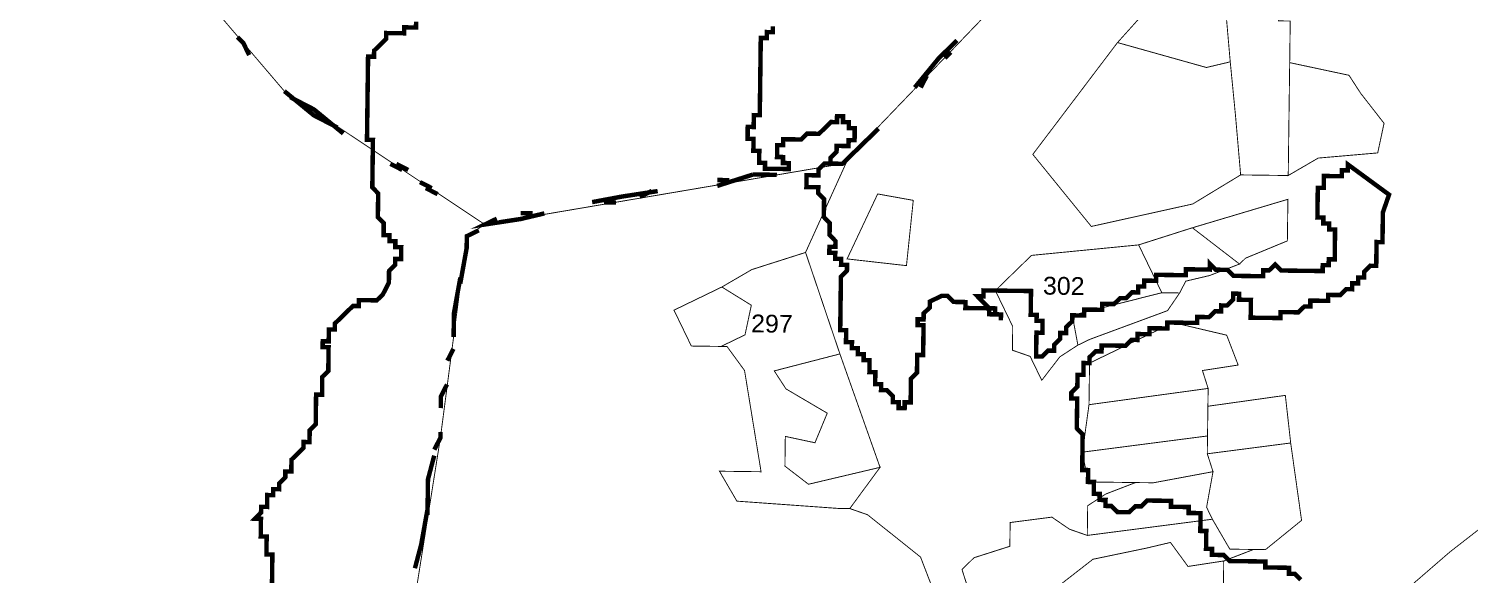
# Model space of a CAD drawing. Header units: metres. Extents: x 259278 to 277237, y 2171369 to 2185379.
# Drawn here: x 265982 to 266943, y 2172185 to 2172549 of the extents above; entities that cross this region are included whole.
import ezdxf

# ---------------------------------------------------------------- set-up
doc = ezdxf.new("R2010")
doc.units = ezdxf.units.M
doc.header["$MEASUREMENT"] = 0
for name, color, linetype in [('HAZARDS LINE', 1, 'Continuous'), ('SURVEY NO.', 7, 'Continuous'), ('SURVEY PLOT BOUNDARY', 35, 'Continuous'), ('VILLAGE BOUNDARY', 212, 'Continuous')]:
    doc.layers.add(name, color=color, linetype=linetype)
doc.styles.add('PDF Arial', font='arial.ttf')

msp = doc.modelspace()

# ---------------------------------------------------------------- linework, layer by layer
at = {"layer": 'HAZARDS LINE', "lineweight": 18, "const_width": 2.97}
for points in [[(266240.4, 2172553.66), (266240.35, 2172549.69), (266236.39, 2172549.75), (266232.42, 2172549.8), (266232.37, 2172545.83), (266228.41, 2172545.88), (266224.44, 2172545.94), (266220.48, 2172545.99), (266220.43, 2172542.02), (266216.41, 2172538.11), (266212.39, 2172534.2), (266212.34, 2172530.23), (266208.38, 2172530.28), (266207.66, 2172474.78), (266211.62, 2172474.72), (266211.21, 2172443.01), (266215.12, 2172438.99), (266214.91, 2172423.13), (266218.83, 2172419.11), (266218.72, 2172411.18), (266222.69, 2172411.13), (266222.64, 2172407.17), (266226.6, 2172407.12), (266226.55, 2172403.15), (266230.51, 2172403.1), (266230.41, 2172395.17), (266226.45, 2172395.22), (266226.39, 2172391.26), (266222.38, 2172387.34), (266222.27, 2172379.41), (266218.21, 2172371.54), (266214.19, 2172367.62), (266202.3, 2172367.78), (266202.25, 2172363.81), (266198.28, 2172363.86), (266194.27, 2172359.95), (266190.25, 2172356.04), (266186.24, 2172352.13), (266186.18, 2172348.16), (266182.22, 2172348.21), (266182.12, 2172340.28), (266178.15, 2172340.33), (266178.1, 2172336.37), (266182.07, 2172336.32), (266181.86, 2172320.46), (266177.84, 2172316.55), (266177.69, 2172304.65), (266173.72, 2172304.7), (266173.47, 2172284.88), (266169.45, 2172280.97), (266169.35, 2172273.04), (266165.38, 2172273.09), (266165.33, 2172269.12), (266161.32, 2172265.21), (266157.3, 2172261.3), (266157.2, 2172253.37), (266153.23, 2172253.42), (266153.18, 2172249.45), (266149.17, 2172245.54), (266149.11, 2172241.57), (266145.15, 2172241.63), (266145.1, 2172237.66), (266141.13, 2172237.71), (266141.03, 2172229.78), (266137.07, 2172229.84), (266137.01, 2172225.87), (266133, 2172221.96), (266136.96, 2172221.91), (266136.81, 2172210.01), (266140.77, 2172209.96), (266140.62, 2172198.07), (266144.58, 2172198.01), (266144.27, 2172174.22)], [(266830.28, 2172181.16), (266826.37, 2172185.17), (266822.4, 2172185.23), (266822.46, 2172189.19), (266818.49, 2172189.24), (266814.53, 2172189.29), (266810.56, 2172189.35), (266806.6, 2172189.4), (266806.65, 2172193.36), (266802.69, 2172193.41), (266798.72, 2172193.47), (266794.76, 2172193.52), (266790.79, 2172193.57), (266786.83, 2172193.62), (266782.87, 2172193.67), (266778.95, 2172197.69), (266774.99, 2172197.74), (266771.03, 2172197.79), (266771.08, 2172201.76), (266767.11, 2172201.81), (266767.16, 2172205.77), (266767.22, 2172209.74), (266767.27, 2172213.7), (266763.3, 2172213.75), (266763.35, 2172217.72), (266763.41, 2172221.68), (266763.46, 2172225.65), (266759.49, 2172225.7), (266755.53, 2172225.75), (266755.58, 2172229.72), (266751.62, 2172229.77), (266747.65, 2172229.82), (266743.69, 2172229.87), (266743.74, 2172233.84), (266739.78, 2172233.89), (266735.81, 2172233.94), (266731.85, 2172233.99), (266727.88, 2172234.04), (266723.87, 2172230.13), (266719.9, 2172230.18), (266715.89, 2172226.27), (266711.92, 2172226.32), (266707.96, 2172226.37), (266704.05, 2172230.39), (266700.08, 2172230.44), (266700.13, 2172234.4), (266696.17, 2172234.46), (266696.22, 2172238.42), (266692.26, 2172238.47), (266692.31, 2172242.44), (266692.36, 2172246.4), (266688.4, 2172246.45), (266688.45, 2172250.42), (266688.5, 2172254.38), (266684.54, 2172254.43), (266684.59, 2172258.4), (266684.64, 2172262.36), (266684.69, 2172266.33), (266684.74, 2172270.29), (266684.79, 2172274.26), (266684.85, 2172278.22), (266680.93, 2172282.24), (266680.98, 2172286.2), (266681.04, 2172290.17), (266681.09, 2172294.13), (266681.14, 2172298.1), (266681.19, 2172302.06), (266677.23, 2172302.11), (266677.28, 2172306.08), (266681.29, 2172309.99), (266681.35, 2172313.96), (266681.4, 2172317.92), (266685.36, 2172317.87), (266685.41, 2172321.84), (266685.46, 2172325.8), (266689.43, 2172325.75), (266689.48, 2172329.71), (266693.5, 2172333.63), (266697.46, 2172333.58), (266697.51, 2172337.54), (266701.48, 2172337.49), (266705.44, 2172337.44), (266709.4, 2172337.39), (266713.37, 2172337.33), (266717.38, 2172341.25), (266721.35, 2172341.2), (266721.4, 2172345.16), (266725.36, 2172345.11), (266729.33, 2172345.06), (266729.38, 2172349.02), (266733.34, 2172348.97), (266737.31, 2172348.92), (266741.27, 2172348.87), (266741.32, 2172352.83), (266745.29, 2172352.78), (266749.25, 2172352.73), (266753.22, 2172352.68), (266757.18, 2172352.63), (266761.15, 2172352.57), (266761.2, 2172356.54), (266765.16, 2172356.49), (266769.12, 2172356.44), (266773.14, 2172360.35), (266777.1, 2172360.3), (266777.16, 2172364.26), (266781.12, 2172364.21), (266785.14, 2172368.12), (266785.19, 2172372.09), (266789.15, 2172372.04), (266789.1, 2172368.07), (266793.06, 2172368.02), (266797.03, 2172367.97), (266796.98, 2172364), (266796.93, 2172360.04), (266796.87, 2172356.07), (266800.84, 2172356.02), (266804.8, 2172355.97), (266808.77, 2172355.92), (266812.73, 2172355.87), (266816.7, 2172355.82), (266816.75, 2172359.78), (266820.71, 2172359.73), (266824.68, 2172359.68), (266828.64, 2172359.63), (266832.66, 2172363.54), (266836.62, 2172363.49), (266836.67, 2172367.45), (266840.63, 2172367.4), (266844.6, 2172367.35), (266848.56, 2172367.3), (266848.61, 2172371.26), (266852.58, 2172371.21), (266856.54, 2172371.16), (266860.56, 2172375.07), (266864.52, 2172375.02), (266864.57, 2172378.99), (266868.54, 2172378.93), (266868.59, 2172382.9), (266872.55, 2172382.85), (266872.61, 2172386.81), (266876.62, 2172390.73), (266880.59, 2172390.67), (266880.64, 2172394.64), (266880.69, 2172398.6), (266880.74, 2172402.57), (266880.79, 2172406.53), (266884.76, 2172406.48), (266884.81, 2172410.45), (266884.86, 2172414.41), (266884.91, 2172418.38), (266884.96, 2172422.34), (266885.01, 2172426.31), (266889.13, 2172438.15), (266861.64, 2172458.33), (266861.59, 2172454.37), (266857.63, 2172454.42), (266857.58, 2172450.46), (266853.61, 2172450.51), (266849.65, 2172450.56), (266845.68, 2172450.61), (266845.63, 2172446.65), (266845.58, 2172442.68), (266841.62, 2172442.73), (266841.56, 2172438.77), (266841.51, 2172434.8), (266841.46, 2172430.84), (266841.41, 2172426.87), (266841.36, 2172422.91), (266845.32, 2172422.86), (266845.27, 2172418.89), (266849.23, 2172418.84), (266849.18, 2172414.88), (266853.15, 2172414.82), (266853.1, 2172410.86), (266853.04, 2172406.89), (266852.99, 2172402.93), (266852.94, 2172398.97), (266852.89, 2172395), (266848.92, 2172395.05), (266848.87, 2172391.09), (266844.91, 2172391.14), (266844.86, 2172387.17), (266840.89, 2172387.23), (266836.93, 2172387.28), (266832.96, 2172387.33), (266829, 2172387.38), (266825.04, 2172387.43), (266821.07, 2172387.48), (266817.11, 2172387.53), (266813.2, 2172391.55), (266809.18, 2172387.64), (266805.22, 2172387.69), (266805.16, 2172383.72), (266801.2, 2172383.78), (266797.24, 2172383.83), (266793.27, 2172383.88), (266789.31, 2172383.93), (266785.34, 2172383.98), (266781.43, 2172388), (266777.47, 2172388.05), (266773.5, 2172388.1), (266769.59, 2172392.12), (266769.54, 2172388.15), (266765.57, 2172388.21), (266761.61, 2172388.26), (266757.65, 2172388.31), (266753.68, 2172388.36), (266753.63, 2172384.4), (266749.67, 2172384.45), (266745.7, 2172384.5), (266741.74, 2172384.55), (266737.77, 2172384.6), (266733.81, 2172384.65), (266733.76, 2172380.69), (266729.79, 2172380.74), (266725.83, 2172380.79), (266725.78, 2172376.83), (266721.81, 2172376.88), (266721.76, 2172372.91), (266717.8, 2172372.97), (266713.78, 2172369.05), (266709.82, 2172369.1), (266705.8, 2172365.19), (266701.84, 2172365.24), (266697.87, 2172365.29), (266697.82, 2172361.33), (266693.86, 2172361.38), (266689.89, 2172361.43), (266685.93, 2172361.48), (266685.88, 2172357.52), (266681.91, 2172357.57), (266677.95, 2172357.62), (266677.9, 2172353.66), (266673.88, 2172349.74), (266673.83, 2172345.78), (266669.87, 2172345.83), (266669.81, 2172341.87), (266665.8, 2172337.95), (266665.75, 2172333.99), (266661.78, 2172334.04), (266657.77, 2172330.13), (266653.8, 2172330.18), (266653.85, 2172334.14), (266653.91, 2172338.11), (266653.96, 2172342.07), (266654.01, 2172346.04), (266657.97, 2172345.99), (266658.02, 2172349.95), (266658.08, 2172353.92), (266654.11, 2172353.97), (266654.16, 2172357.93), (266650.2, 2172357.98), (266650.25, 2172361.95), (266650.3, 2172365.91), (266650.35, 2172369.88), (266650.41, 2172373.84), (266646.44, 2172373.89), (266642.48, 2172373.95), (266638.51, 2172374), (266634.55, 2172374.05), (266630.59, 2172374.1), (266622.66, 2172374.2), (266618.69, 2172374.26), (266618.64, 2172370.29), (266614.68, 2172370.34), (266618.59, 2172366.33), (266622.5, 2172362.31), (266626.47, 2172362.26), (266626.41, 2172358.29), (266630.38, 2172358.24), (266630.33, 2172354.28), (266630.38, 2172358.24), (266626.41, 2172358.29), (266622.45, 2172358.34), (266622.5, 2172362.31), (266618.54, 2172362.36), (266614.57, 2172362.41), (266610.61, 2172362.46), (266606.65, 2172362.52), (266606.7, 2172366.48), (266602.73, 2172366.53), (266598.77, 2172366.58), (266594.86, 2172370.6), (266590.89, 2172370.65), (266582.91, 2172366.79), (266582.86, 2172362.83), (266578.84, 2172358.91), (266578.79, 2172354.95), (266574.83, 2172355), (266574.78, 2172351.03), (266578.74, 2172350.98), (266578.69, 2172347.02), (266578.64, 2172343.05), (266578.59, 2172339.09), (266578.53, 2172335.12), (266578.48, 2172331.16), (266574.52, 2172331.21), (266574.47, 2172327.25), (266574.42, 2172323.28), (266574.36, 2172319.32), (266570.35, 2172315.4), (266570.3, 2172311.44), (266570.25, 2172307.47), (266570.19, 2172303.51), (266570.14, 2172299.54), (266566.18, 2172299.59), (266566.13, 2172295.63), (266562.16, 2172295.68), (266562.21, 2172299.65), (266558.25, 2172299.7), (266558.3, 2172303.66), (266554.39, 2172307.68), (266550.42, 2172307.73), (266550.48, 2172311.7), (266546.51, 2172311.75), (266546.56, 2172315.71), (266546.62, 2172319.68), (266542.65, 2172319.73), (266542.7, 2172323.69), (266542.75, 2172327.66), (266538.79, 2172327.71), (266538.84, 2172331.67), (266534.88, 2172331.73), (266534.93, 2172335.69), (266530.96, 2172335.74), (266531.02, 2172339.71), (266527.05, 2172339.76), (266527.1, 2172343.72), (266527.16, 2172347.69), (266523.19, 2172347.74), (266523.24, 2172351.7), (266523.29, 2172355.67), (266523.35, 2172359.63), (266523.4, 2172363.6), (266523.45, 2172367.56), (266523.5, 2172371.53), (266523.55, 2172375.49), (266523.6, 2172379.46), (266523.66, 2172383.42), (266527.67, 2172387.34), (266527.72, 2172391.3), (266523.76, 2172391.35), (266523.81, 2172395.32), (266519.85, 2172395.37), (266519.9, 2172399.33), (266515.93, 2172399.39), (266515.99, 2172403.35), (266519.95, 2172403.3), (266520, 2172407.26), (266516.09, 2172411.28), (266516.14, 2172415.24), (266516.19, 2172419.21), (266512.28, 2172423.23), (266512.33, 2172427.19), (266512.38, 2172431.16), (266512.43, 2172435.12), (266508.52, 2172439.14), (266508.57, 2172443.1), (266504.61, 2172443.15), (266500.64, 2172443.2), (266500.7, 2172447.17), (266500.75, 2172451.13), (266504.71, 2172451.08), (266508.68, 2172451.03), (266508.73, 2172455), (266512.74, 2172458.91), (266516.71, 2172458.86), (266516.76, 2172462.82), (266520.77, 2172466.74), (266520.83, 2172470.7), (266524.79, 2172470.65), (266528.75, 2172470.6), (266528.81, 2172474.56), (266532.77, 2172474.51), (266532.82, 2172478.48), (266532.87, 2172482.44), (266528.91, 2172482.49), (266528.96, 2172486.46), (266525, 2172486.51), (266525.05, 2172490.47), (266521.08, 2172490.52), (266521.03, 2172486.56), (266517.07, 2172486.61), (266513.05, 2172482.7), (266509.04, 2172478.78), (266505.07, 2172478.84), (266501.11, 2172478.89), (266497.09, 2172474.97), (266493.13, 2172475.03), (266489.16, 2172475.08), (266485.2, 2172475.13), (266485.15, 2172471.16), (266481.18, 2172471.22), (266481.13, 2172467.25), (266481.08, 2172463.29), (266485.05, 2172463.24), (266484.99, 2172459.27), (266488.96, 2172459.22), (266488.91, 2172455.25), (266484.94, 2172455.31), (266480.98, 2172455.36), (266477.01, 2172455.41), (266473.05, 2172455.46), (266473.1, 2172459.43), (266469.14, 2172459.48), (266469.19, 2172463.44), (266469.24, 2172467.41), (266465.28, 2172467.46), (266465.33, 2172471.42), (266465.38, 2172475.39), (266461.42, 2172475.44), (266461.47, 2172479.4), (266461.52, 2172483.37), (266465.48, 2172483.32), (266465.53, 2172487.28), (266465.59, 2172491.25), (266469.55, 2172491.2), (266469.6, 2172495.16), (266469.65, 2172499.12), (266469.71, 2172503.09), (266469.76, 2172507.05), (266469.81, 2172511.02), (266469.86, 2172514.98), (266469.91, 2172518.95), (266469.96, 2172522.91), (266470.01, 2172526.88), (266470.07, 2172530.84), (266470.12, 2172534.81), (266470.17, 2172538.77), (266470.22, 2172542.74), (266474.19, 2172542.69), (266474.24, 2172546.65), (266478.2, 2172546.6), (266478.25, 2172550.56)]]:
    msp.add_lwpolyline(points, dxfattribs=at)
at = {"layer": 'SURVEY PLOT BOUNDARY', "lineweight": 18, "const_width": 0.595}
for points in [[(265879.15, 2172824.05), (266012.9, 2172743), (266070.56, 2172603.46), (266152.57, 2172507.22), (266286.22, 2172418.24), (266274.22, 2172410.46), (266256.61, 2172275.87), (266222.06, 2172058.21), (266280.85, 2172005.9), (266311.69, 2171938.08), (266334.9, 2171894.16), (266247.74, 2171899.26), (266262.98, 2171851.48), (266285.94, 2171787.73), (266301.18, 2171739.95), (266301.13, 2171735.98), (266308.8, 2171716.05), (266300.61, 2171696.33), (266232.76, 2171661.53), (266121.86, 2171670.9), (266026.83, 2171680.07), (265998.61, 2171644.75), (265954.13, 2171577.91)], [(266645.21, 2172584.08), (266528.65, 2172462.67), (266524.64, 2172458.75), (266286.22, 2172418.24), (266152.57, 2172507.22), (266070.56, 2172603.46)], [(266592.07, 2172156.5), (266576.73, 2172196.35), (266541.41, 2172224.57), (266529.57, 2172228.69), (266549.75, 2172256.19), (266522.98, 2172331.88), (266500.08, 2172399.59), (266528.65, 2172462.67), (266645.21, 2172584.08)], [(266736.23, 2172571), (266708.07, 2172539.64), (266651.59, 2172465.03), (266690.62, 2172416.94), (266758.21, 2172431.92), (266790.18, 2172451.33), (266821.9, 2172450.92), (266841.87, 2172462.56), (266881.57, 2172466.01), (266885.79, 2172485.78), (266870.19, 2172505.81), (266862.42, 2172517.81), (266822.88, 2172526.25), (266823.24, 2172554.01)], [(266222.06, 2172058.21), (266256.61, 2172275.87), (266274.22, 2172410.46), (266286.22, 2172418.24), (266524.64, 2172458.75), (266528.65, 2172462.67), (266500.08, 2172399.59), (266464.24, 2172388.16), (266444.27, 2172376.53), (266412.35, 2172361.08), (266423.93, 2172337.14), (266443.75, 2172336.88), (266447.72, 2172336.83), (266459.4, 2172320.81), (266470.42, 2172253.26), (266442.67, 2172253.62), (266454.3, 2172233.64), (266521.64, 2172228.8), (266529.57, 2172228.69), (266541.41, 2172224.57), (266576.73, 2172196.35), (266592.07, 2172156.5)], [(266778.7, 2172177.86), (266778.9, 2172193.72), (266798.83, 2172201.4), (266806.75, 2172201.29), (266830.8, 2172220.81), (266823.54, 2172272.45), (266819.99, 2172304.22), (266768.35, 2172296.96), (266768.51, 2172308.86), (266764.7, 2172320.8), (266788.53, 2172324.46), (266780.86, 2172344.39), (266745.29, 2172352.78), (266689.43, 2172325.75), (266689.07, 2172298), (266684.69, 2172266.33), (266688.4, 2172246.45), (266720.11, 2172246.04), (266700.19, 2172238.37), (266688.19, 2172230.59), (266687.93, 2172210.77), (266676.09, 2172214.89), (266664.3, 2172222.97), (266636.5, 2172219.37), (266636.29, 2172203.51), (266612.41, 2172195.89), (266604.37, 2172188.06), (266615.8, 2172152.23)], [(266949.67, 2172215.29), (266929.64, 2172199.69), (266893.55, 2172168.44)]]:
    msp.add_lwpolyline(points, dxfattribs=at)
for points in [[(266783.24, 2172526.77), (266767.33, 2172523.01), (266708.07, 2172539.64), (266736.23, 2172571), (266728.56, 2172590.93), (266756.93, 2172638.14), (266780.61, 2172629.9), (266816.09, 2172613.58), (266812.07, 2172609.67), (266779.79, 2172566.47)], [(266823.24, 2172554.01), (266822.88, 2172526.25), (266821.9, 2172450.92), (266790.18, 2172451.33), (266786.74, 2172491.03), (266783.24, 2172526.77), (266779.79, 2172566.47), (266812.07, 2172609.67), (266815.31, 2172554.11)], [(266783.24, 2172526.77), (266786.74, 2172491.03), (266790.18, 2172451.33), (266758.21, 2172431.92), (266690.62, 2172416.94), (266651.59, 2172465.03), (266708.07, 2172539.64), (266767.33, 2172523.01)], [(266821.9, 2172450.92), (266822.88, 2172526.25), (266862.42, 2172517.81), (266870.19, 2172505.81), (266885.79, 2172485.78), (266881.57, 2172466.01), (266841.87, 2172462.56)], [(266571.9, 2172434.35), (266548.16, 2172438.62), (266527.77, 2172395.27), (266567.36, 2172390.79)], [(266571.9, 2172434.35), (266567.36, 2172390.79), (266527.77, 2172395.27), (266548.16, 2172438.62)], [(266758.01, 2172416.06), (266722.17, 2172404.63), (266650.72, 2172397.63), (266626.62, 2172374.15), (266638.2, 2172350.21), (266638, 2172334.35), (266649.84, 2172330.23), (266657.56, 2172314.27), (266669.66, 2172329.97), (266681.66, 2172337.75), (266689.64, 2172341.61), (266741.43, 2172360.76), (266749.51, 2172372.55), (266753.58, 2172380.43), (266769.49, 2172384.19), (266789.41, 2172391.86), (266793.43, 2172395.77), (266821.33, 2172407.31), (266821.69, 2172435.06)], [(266789.41, 2172391.86), (266758.01, 2172416.06), (266821.69, 2172435.06), (266821.33, 2172407.31), (266793.43, 2172395.77)], [(266737.62, 2172372.71), (266722.17, 2172404.63), (266758.01, 2172416.06), (266789.41, 2172391.86), (266769.49, 2172384.19), (266753.58, 2172380.43), (266749.51, 2172372.55)], [(266737.62, 2172372.71), (266677.95, 2172357.62), (266681.66, 2172337.75), (266669.66, 2172329.97), (266657.56, 2172314.27), (266649.84, 2172330.23), (266638, 2172334.35), (266638.2, 2172350.21), (266626.62, 2172374.15), (266650.72, 2172397.63), (266722.17, 2172404.63)], [(266522.98, 2172331.88), (266479.22, 2172320.55), (266487, 2172308.56), (266514.54, 2172292.34), (266506.35, 2172272.61), (266486.58, 2172276.84), (266486.33, 2172257.01), (266502.03, 2172244.91), (266549.75, 2172256.19), (266529.57, 2172228.69), (266521.64, 2172228.8), (266454.3, 2172233.64), (266442.67, 2172253.62), (266470.42, 2172253.26), (266459.4, 2172320.81), (266447.72, 2172336.83), (266443.75, 2172336.88), (266459.71, 2172344.6), (266463.93, 2172364.37), (266444.27, 2172376.53), (266464.24, 2172388.16), (266500.08, 2172399.59)], [(266443.75, 2172336.88), (266423.93, 2172337.14), (266412.35, 2172361.08), (266444.27, 2172376.53), (266463.93, 2172364.37), (266459.71, 2172344.6)], [(266681.66, 2172337.75), (266677.95, 2172357.62), (266737.62, 2172372.71), (266749.51, 2172372.55), (266741.43, 2172360.76), (266689.64, 2172341.61)], [(266768.51, 2172308.86), (266689.07, 2172298), (266689.43, 2172325.75), (266745.29, 2172352.78), (266780.86, 2172344.39), (266788.53, 2172324.46), (266764.7, 2172320.8)], [(266522.98, 2172331.88), (266549.75, 2172256.19), (266502.03, 2172244.91), (266486.33, 2172257.01), (266486.58, 2172276.84), (266506.35, 2172272.61), (266514.54, 2172292.34), (266487, 2172308.56), (266479.22, 2172320.55)], [(266768.35, 2172296.96), (266768.09, 2172277.14), (266684.69, 2172266.33), (266689.07, 2172298), (266768.51, 2172308.86)], [(266823.54, 2172272.45), (266767.94, 2172265.24), (266768.09, 2172277.14), (266768.35, 2172296.96), (266819.99, 2172304.22)], [(266767.94, 2172265.24), (266771.75, 2172253.3), (266732, 2172245.89), (266720.11, 2172246.04), (266688.4, 2172246.45), (266684.69, 2172266.33), (266768.09, 2172277.14)], [(266798.83, 2172201.4), (266782.97, 2172201.6), (266771.33, 2172221.58), (266767.47, 2172229.56), (266771.75, 2172253.3), (266767.94, 2172265.24), (266823.54, 2172272.45), (266830.8, 2172220.81), (266806.75, 2172201.29)], [(266771.33, 2172221.58), (266687.93, 2172210.77), (266688.19, 2172230.59), (266700.19, 2172238.37), (266720.11, 2172246.04), (266732, 2172245.89), (266771.75, 2172253.3), (266767.47, 2172229.56)], [(266687.93, 2172210.77), (266771.33, 2172221.58), (266782.97, 2172201.6), (266798.83, 2172201.4), (266778.9, 2172193.72), (266755.07, 2172190.07), (266743.38, 2172206.08), (266727.47, 2172202.32), (266691.69, 2172194.86), (266651.64, 2172163.66), (266615.8, 2172152.23), (266604.37, 2172188.06), (266612.41, 2172195.89), (266636.29, 2172203.51), (266636.5, 2172219.37), (266664.3, 2172222.97), (266676.09, 2172214.89)], [(266984.63, 2172159.32), (266964.75, 2172155.62), (266956.72, 2172147.79), (266928.87, 2172140.22), (266909.1, 2172144.44), (266885.47, 2172156.65), (266893.55, 2172168.44), (266929.64, 2172199.69), (266949.67, 2172215.29), (266969.6, 2172222.97)], [(266778.9, 2172193.72), (266778.7, 2172177.86), (266778.39, 2172154.08), (266683.4, 2172167.21), (266663.37, 2172151.61), (266623.58, 2172140.23), (266615.8, 2172152.23), (266651.64, 2172163.66), (266691.69, 2172194.86), (266727.47, 2172202.32), (266743.38, 2172206.08), (266755.07, 2172190.07)]]:
    msp.add_lwpolyline(points, close=True, dxfattribs=at)
at = {"layer": 'VILLAGE BOUNDARY', "const_width": 2.97}
for points in [[(266129.1, 2172531.32), (266125.23, 2172539.3), (266121.32, 2172543.31)], [(266601.04, 2172541.04), (266588.99, 2172529.3), (266572.88, 2172509.68)], [(266592.96, 2172529.24), (266596.97, 2172533.16)], [(266576.84, 2172509.63), (266580.91, 2172517.5)], [(266187.94, 2172482.96), (266172.19, 2172491.1), (266152.57, 2172507.22)], [(266156.48, 2172503.2), (266172.24, 2172495.06), (266191.85, 2172478.95)], [(266512.74, 2172458.91), (266524.64, 2172458.75), (266528.65, 2172462.67), (266548.73, 2172482.23)], [(266544.71, 2172478.32), (266540.7, 2172474.41)], [(266528.65, 2172462.67), (266524.64, 2172458.75), (266520.67, 2172458.81)], [(266231.18, 2172454.64), (266223.31, 2172458.71)], [(266227.27, 2172458.66), (266235.15, 2172454.59)], [(266465.07, 2172451.6), (266441.18, 2172443.98)], [(266480.93, 2172451.39), (266465.07, 2172451.6), (266473, 2172451.5)], [(266250.85, 2172442.49), (266242.97, 2172446.56)], [(266246.89, 2172442.54), (266254.76, 2172438.47)], [(266357.78, 2172433.17), (266377.65, 2172436.87), (266401.49, 2172440.53)], [(266397.52, 2172440.58), (266389.54, 2172436.72)], [(266441.23, 2172447.94), (266449.16, 2172447.84)], [(266373.64, 2172432.96), (266365.71, 2172433.06)], [(266325.96, 2172425.65), (266310.05, 2172421.89), (266286.22, 2172418.24), (266294.2, 2172422.1)], [(266310.11, 2172425.86), (266318.03, 2172425.75)], [(266282.2, 2172414.32), (266274.22, 2172410.46), (266274.12, 2172402.53), (266269.84, 2172378.8)], [(266265.42, 2172343.16), (266265.62, 2172359.02), (266269.9, 2172382.76)], [(266265.31, 2172335.23), (266261.25, 2172327.36)], [(266256.87, 2172295.69), (266256.97, 2172303.62), (266261.04, 2172311.5)], [(266252.54, 2172267.99), (266256.61, 2172275.87), (266256.66, 2172279.83)], [(266252.49, 2172264.02), (266248.32, 2172248.21), (266248.01, 2172224.43)], [(266239.62, 2172188.85), (266243.79, 2172204.65), (266248.06, 2172228.39)]]:
    msp.add_lwpolyline(points, dxfattribs=at)

# ---------------------------------------------------------------- texts
at = {"layer": 'SURVEY NO.', "char_height": 11.894, "attachment_point": 7, "rotation": 359.25436, "style": 'PDF Arial'}
for s, insert in [('302', (266658.3, 2172371.34)), ('297', (266463.7, 2172346.13))]:
    msp.add_mtext(s, dxfattribs=dict(at, insert=insert))

doc.saveas('drawing.dxf')
